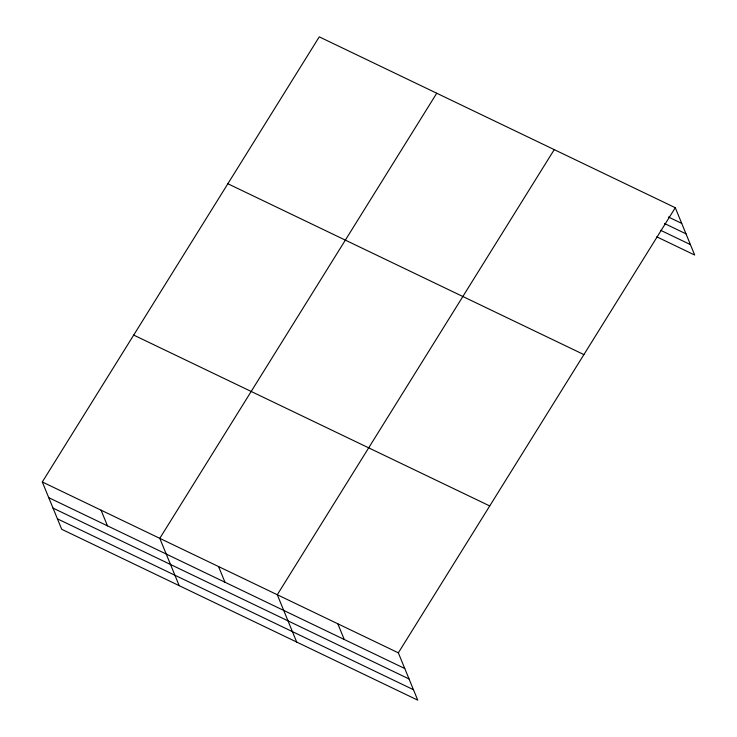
<?xml version="1.0" encoding="UTF-8"?>
<svg xmlns="http://www.w3.org/2000/svg" width="737" height="737" viewBox="0 0 737 737"><rect width="100%" height="100%" fill="white"/><g stroke="black" fill="none" stroke-linecap="round" stroke-linejoin="round"><path stroke-width="1.11" d="M42.304 481.97L398.339 652.835L417.741 700.15L61.715 529.286L42.304 481.97L319.259 36.85L675.285 207.714L694.696 255.03L656.741 236.817M436.746 93.231L159.791 538.351L179.202 585.675M554.242 149.62L277.287 594.741L296.689 642.056M398.339 652.835L675.285 207.714M668.395 217L681.725 223.403M664.461 223.504L686.009 233.841M660.665 230.312L690.412 244.592M227.862 183.743L583.897 354.598M133.701 335.077L489.727 505.941M48.743 497.659L404.77 668.523M53.018 508.097L409.053 678.961M57.431 518.848L413.466 689.712M337.813 623.788L344.243 639.476M218.539 566.55L224.978 582.239M101.052 510.161L107.482 525.859"/></g></svg>
